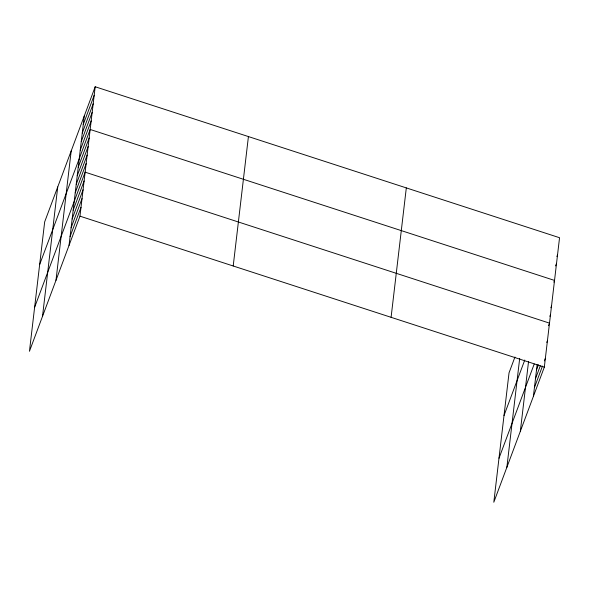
<?xml version="1.0" encoding="UTF-8"?>
<svg xmlns="http://www.w3.org/2000/svg" width="589" height="589" viewBox="0 0 589 589"><rect width="100%" height="100%" fill="white"/><g stroke="black" fill="none" stroke-linecap="round" stroke-linejoin="round"><path stroke-width="0.88" d="M42.511 316.337L57.737 186.934M55.977 280.342L71.195 150.931M69.038 245.399L84.264 115.989M95.19 86.76L44.676 221.869L29.45 351.28L79.964 216.17L95.19 86.76L559.55 237.72L544.324 367.131L493.81 502.24L509.036 372.83L514.948 357.022M233.207 265.985L248.425 136.582M391.089 317.316L406.314 187.906M506.871 467.298L519.689 358.384M520.337 431.295L528.524 361.675M533.398 396.36L537.124 364.679M83.255 124.529L94.181 95.3M82.254 133.07L93.18 103.848M81.245 141.61L92.178 112.389M80.244 150.151L91.17 120.929M39.647 264.579L90.169 129.47L554.529 280.423L553.881 282.146M78.234 167.239L89.16 138.01M77.225 175.78L88.159 146.551M76.224 184.32L87.15 155.091M75.215 192.861L86.149 163.632M34.626 307.281L85.14 172.172L549.5 323.133L548.536 325.71M73.176 210.199L84.109 180.97M72.145 218.998L83.071 189.776M71.107 227.803L82.033 198.574M70.069 236.601L81.002 207.372M556.899 256.524L557.54 254.801M555.574 265.919L556.539 263.342M504.007 415.532L524.77 360.019M550.87 307.767L551.51 306.044M549.861 316.308L550.509 314.592M498.986 458.242L534.223 364.002M536.505 369.958L538.434 364.797M546.791 342.452L547.431 340.729M535.467 378.756L540.29 365.865M534.437 387.555L542.469 366.063M544.398 360.91L545.362 358.333M79.964 216.17L544.324 367.131"/></g></svg>
